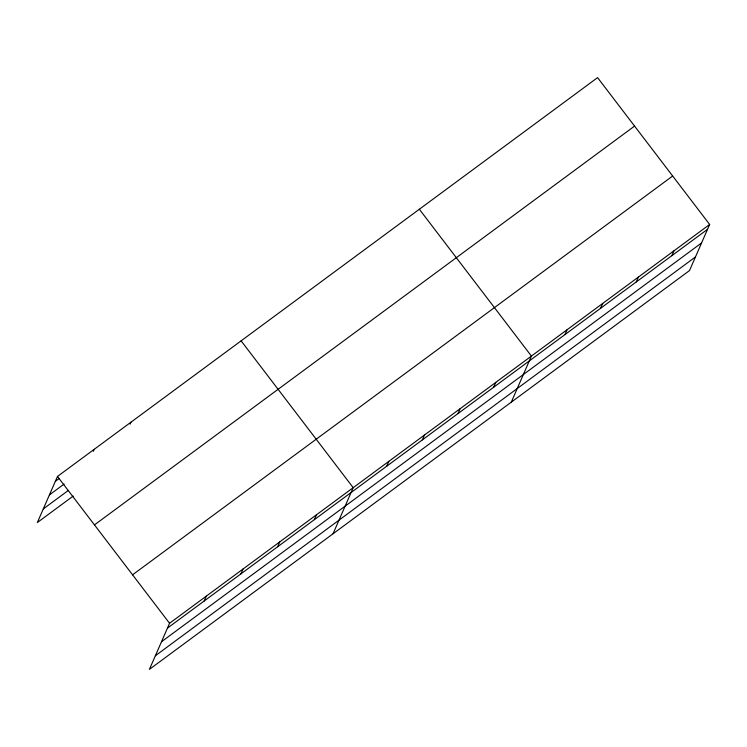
<?xml version="1.0" encoding="UTF-8"?>
<svg xmlns="http://www.w3.org/2000/svg" width="747" height="747" viewBox="0 0 747 747"><rect width="100%" height="100%" fill="white"/><g stroke="black" fill="none" stroke-linecap="round" stroke-linejoin="round"><path stroke-width="1.12" d="M709.65 224.464L169.56 623.278L149.419 669.368L689.518 270.554L709.65 224.464L597.581 77.632L57.482 476.446L37.35 522.536L73.159 496.092M93.366 451.272L94.215 449.32M130.09 424.147L130.94 422.204M204.164 601.018L206.284 596.153M240.889 573.901L243.008 569.037M277.613 546.785L279.742 541.92M314.338 519.66L316.467 514.804M333.05 533.769L353.191 487.679L241.113 340.847M386.713 466.221L388.832 461.357M422.354 439.899L424.483 435.043M458.004 413.577L460.124 408.721M493.646 387.263L495.775 382.399M511.284 402.166L531.416 356.076L419.347 209.244M564.937 334.619L567.066 329.754M600.588 308.296L602.708 303.431M636.229 281.974L638.358 277.109M671.88 255.651L673.999 250.787M55.362 481.301L59.032 478.594M49.414 494.906L64.111 484.065M43.298 508.931L68.08 490.62M94.467 524.898L634.558 126.094M132.574 574.817L672.664 176.012M167.431 628.143L707.521 229.329M161.492 641.748L701.582 242.934M155.367 655.763L695.457 256.949M57.482 476.446L169.56 623.278"/></g></svg>
